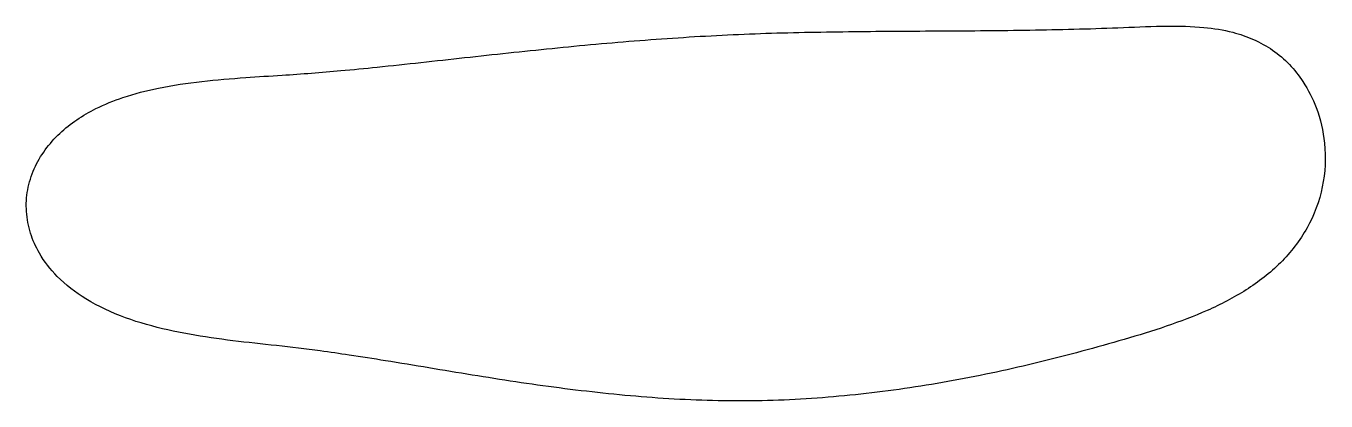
# Model space of a CAD drawing. Header units: millimetres. Extents: x 43 to 165, y 61 to 97.
import ezdxf

# ---------------------------------------------------------------- set-up
doc = ezdxf.new("R2010")
doc.units = ezdxf.units.MM
doc.layers.add('outline', color=7, linetype='Continuous')

msp = doc.modelspace()

# ---------------------------------------------------------------- linework, layer by layer
at = {"layer": 'outline'}
msp.add_open_spline([(64.14, 66.72), (65.51, 66.57), (67.57, 66.35), (70.54, 65.97), (73.27, 65.58), (76.68, 65.04), (80.54, 64.4), (84.63, 63.72), (88.72, 63.07), (92.82, 62.49), (96.94, 62), (101.06, 61.61), (105.2, 61.36), (109.34, 61.25), (113.48, 61.32), (117.62, 61.56), (121.74, 61.96), (125.85, 62.5), (129.94, 63.18), (134, 63.99), (138.04, 64.92), (142.05, 65.95), (146.04, 67.07), (150, 68.28), (153.88, 69.74), (157.57, 71.64), (160.87, 74.19), (163.43, 77.49), (164.9, 81.42), (165.09, 85.37), (164.31, 88.76), (163.06, 91.24), (161.63, 93.05), (160.05, 94.41), (158.23, 95.42), (156.05, 96.16), (153.31, 96.59), (149.86, 96.66), (145.95, 96.48), (141.81, 96.34), (137.66, 96.25), (133.52, 96.2), (129.38, 96.17), (125.24, 96.15), (121.09, 96.12), (116.95, 96.06), (112.81, 95.97), (108.67, 95.81), (104.53, 95.57), (100.4, 95.28), (96.27, 94.93), (92.15, 94.53), (88.03, 94.1), (83.91, 93.65), (79.8, 93.19), (75.9, 92.77), (72.47, 92.44), (69.49, 92.18), (66.5, 91.98), (63.06, 91.77), (59.16, 91.45), (55.28, 90.89), (51.93, 90.02), (49.37, 88.99), (47.37, 87.84), (45.74, 86.55), (44.36, 85), (43.3, 83.2), (42.68, 81.21), (42.56, 79.13), (42.95, 77.08), (43.89, 74.97), (45.61, 72.77), (48.37, 70.66), (51.94, 69.02), (57.27, 67.54), (61.4, 67.03), (64.14, 66.72)], degree=3, knots=[0, 0, 0, 0, 4.142746, 6.214119, 8.97595, 12.428239, 16.570985, 20.713731, 24.856478, 28.999224, 33.14197, 37.284717, 41.427463, 45.570209, 49.712956, 53.855702, 57.998448, 62.141194, 66.283941, 70.426687, 74.569433, 78.71218, 82.854926, 86.997672, 91.140419, 95.283165, 99.425911, 103.568657, 107.711404, 111.85415, 115.306439, 118.068269, 120.139643, 122.211016, 124.282389, 126.353762, 129.115593, 132.567882, 136.710628, 140.853374, 144.99612, 149.138867, 153.281613, 157.424359, 161.567106, 165.709852, 169.852598, 173.995345, 178.138091, 182.280837, 186.423583, 190.56633, 194.709076, 198.851822, 202.994569, 207.137315, 210.589603, 213.351434, 216.113265, 219.565554, 223.7083, 227.851046, 231.303335, 234.065166, 236.136539, 238.207912, 240.279285, 242.350658, 244.422032, 246.493405, 248.564778, 250.636151, 253.397982, 256.85027, 260.993017, 265.135763, 273.421256, 273.421256, 273.421256, 273.421256], dxfattribs=at)

doc.saveas('drawing.dxf')
